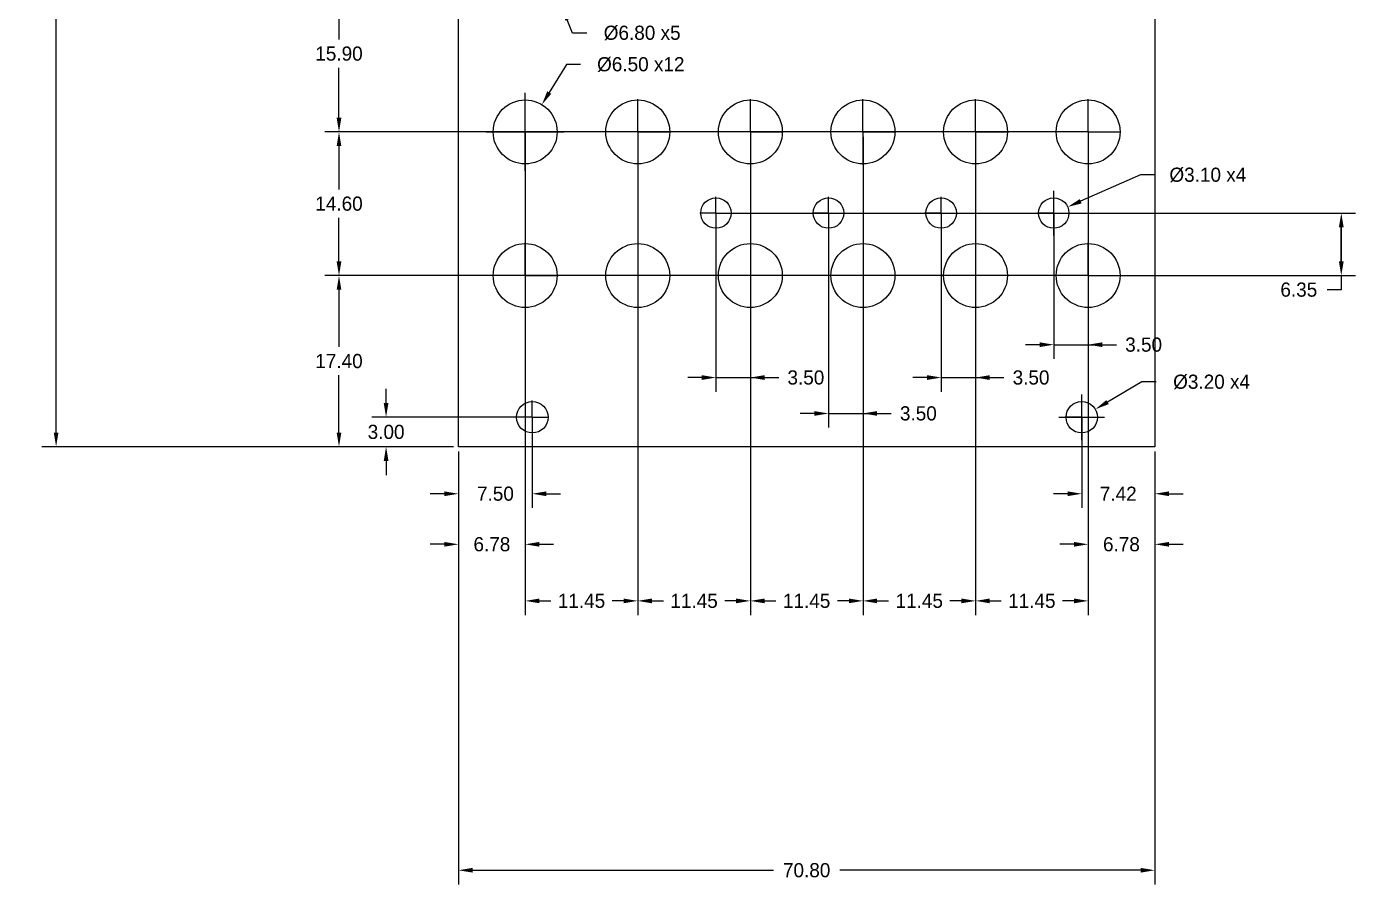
# Model space of a CAD drawing. Header units: millimetres. Extents: x -44 to 96, y -44 to 163.
# Drawn here: x -43.6 to 91.5, y -44.5 to 42.7 of the extents above; entities that cross this region are included whole.
import ezdxf

# ---------------------------------------------------------------- set-up
doc = ezdxf.new("R2010")
doc.units = ezdxf.units.MM
doc.header["$LTSCALE"] = 10
doc.header["$MEASUREMENT"] = 0
doc.header["$PDSIZE"] = -5
doc.layers.add('Dimensions', color=1, linetype='Continuous')
doc.layers.add('Panel', color=7, linetype='Continuous')
doc.dimstyles.get("Standard").update_dxf_attribs({"dimscale": 8, "dimtxt": 0.18, "dimasz": 0.18, "dimexe": 0.18, "dimexo": 0.0625, "dimgap": 0.09, "dimtad": 0, "dimtih": 1, "dimtoh": 1, "dimzin": 0, "dimdsep": 46, "dimtxsty": 'Standard', "dimcen": -0.09, "dimadec": 0, "dimazin": 0, "dimtfac": 1, "dimtdec": 4, "dimtofl": 0, "dimtmove": 0, "dimatfit": 3, "dimfxl": 1, "dimtolj": 1, "dimtzin": 0, "dimarcsym": 0})

# ---------------------------------------------------------------- blocks, each defined once
blk = doc.blocks.new('*D143')
at = {"layer": 'Defpoints', "color": 0}
for p in [(0.34, 0), (71.14, 0), (71.14, -43.05)]:
    blk.add_point(p, dxfattribs=at)
at = {"layer": 'Dimensions', "color": 0, "lineweight": -2}
for p, q in [((0.34, -0.5), (0.34, -44.49)), ((71.14, -0.5), (71.14, -44.49)), ((1.78, -43.05), (32.38, -43.05)), ((69.7, -43.05), (39.1, -43.05))]:
    blk.add_line(p, q, dxfattribs=at)
at = {"layer": 'Dimensions', "color": 0}
for points in [[(1.78, -42.81), (1.78, -43.29), (0.34, -43.05)], [(69.7, -43.29), (69.7, -42.81), (71.14, -43.05)]]:
    blk.add_solid(points, dxfattribs=at)
at = {"layer": 'Dimensions', "color": 0, "insert": (35.74, -43.05), "char_height": 1.44, "attachment_point": 5}
blk.add_mtext('\\A1;70.80', dxfattribs=at)
blk = doc.blocks.new('*D144')
at = {"layer": 'Defpoints', "color": 0}
for p in [(-40.59, 128.5), (0.34, 128.5), (0.34, 0)]:
    blk.add_point(p, dxfattribs=at)
at = {"layer": 'Dimensions', "color": 0, "lineweight": -2}
for p, q in [((-0.16, 128.5), (-42.03, 128.5)), ((-40.59, 127.06), (-40.59, 65.69)), ((-40.59, 1.44), (-40.59, 62.81)), ((-0.16, 0), (-42.03, 0))]:
    blk.add_line(p, q, dxfattribs=at)
at = {"layer": 'Dimensions', "color": 0}
for points in [[(-40.35, 127.06), (-40.83, 127.06), (-40.59, 128.5)], [(-40.83, 1.44), (-40.35, 1.44), (-40.59, 0)]]:
    blk.add_solid(points, dxfattribs=at)
at = {"layer": 'Dimensions', "color": 0, "insert": (-40.59, 64.25), "char_height": 1.44, "attachment_point": 5}
blk.add_mtext('\\A1;128.50', dxfattribs=at)
blk = doc.blocks.new('*D145')
at = {"layer": 'Defpoints', "color": 0}
for p in [(7.12, 32), (0.34, 0), (7.12, -9.92)]:
    blk.add_point(p, dxfattribs=at)
at = {"layer": 'Dimensions', "color": 0, "lineweight": -2}
for p, q in [((7.12, 31.5), (7.12, -11.36)), ((0.34, -0.5), (0.34, -11.36)), ((-1.1, -9.92), (-2.54, -9.92)), ((8.56, -9.92), (10, -9.92))]:
    blk.add_line(p, q, dxfattribs=at)
at = {"layer": 'Dimensions', "color": 0}
for points in [[(-1.1, -10.16), (-1.1, -9.68), (0.34, -9.92)], [(8.56, -9.68), (8.56, -10.16), (7.12, -9.92)]]:
    blk.add_solid(points, dxfattribs=at)
at = {"layer": 'Dimensions', "color": 0, "insert": (3.73, -9.92), "char_height": 1.44, "attachment_point": 5}
blk.add_mtext('\\A1;6.78', dxfattribs=at)
blk = doc.blocks.new('*D146')
at = {"layer": 'Defpoints', "color": 0}
for p in [(7.12, 32), (18.57, 32), (18.57, -15.67)]:
    blk.add_point(p, dxfattribs=at)
at = {"layer": 'Dimensions', "color": 0, "lineweight": -2}
for p, q in [((7.12, 31.5), (7.12, -17.11)), ((18.57, 31.5), (18.57, -17.11)), ((8.56, -15.67), (9.72, -15.67)), ((17.12, -15.67), (15.96, -15.67))]:
    blk.add_line(p, q, dxfattribs=at)
at = {"layer": 'Dimensions', "color": 0}
for points in [[(8.56, -15.43), (8.56, -15.91), (7.12, -15.67)], [(17.12, -15.91), (17.12, -15.43), (18.57, -15.67)]]:
    blk.add_solid(points, dxfattribs=at)
at = {"layer": 'Dimensions', "color": 0, "insert": (12.84, -15.67), "char_height": 1.44, "attachment_point": 5}
blk.add_mtext('\\A1;11.45', dxfattribs=at)
blk = doc.blocks.new('*D147')
at = {"layer": 'Defpoints', "color": 0}
for p in [(18.57, 32), (30.02, 32), (30.02, -15.67)]:
    blk.add_point(p, dxfattribs=at)
at = {"layer": 'Dimensions', "color": 0, "lineweight": -2}
for p, q in [((18.57, 31.5), (18.57, -17.11)), ((30.02, 31.5), (30.02, -17.11)), ((20.01, -15.67), (21.17, -15.67)), ((28.57, -15.67), (27.41, -15.67))]:
    blk.add_line(p, q, dxfattribs=at)
at = {"layer": 'Dimensions', "color": 0}
for points in [[(20.01, -15.43), (20.01, -15.91), (18.57, -15.67)], [(28.57, -15.91), (28.57, -15.43), (30.02, -15.67)]]:
    blk.add_solid(points, dxfattribs=at)
at = {"layer": 'Dimensions', "color": 0, "insert": (24.29, -15.67), "char_height": 1.44, "attachment_point": 5}
blk.add_mtext('\\A1;11.45', dxfattribs=at)
blk = doc.blocks.new('*D148')
at = {"layer": 'Defpoints', "color": 0}
for p in [(30.02, 32), (41.47, 32), (41.47, -15.67)]:
    blk.add_point(p, dxfattribs=at)
at = {"layer": 'Dimensions', "color": 0, "lineweight": -2}
for p, q in [((30.02, 31.5), (30.02, -17.11)), ((41.47, 31.5), (41.47, -17.11)), ((31.46, -15.67), (32.62, -15.67)), ((40.03, -15.67), (38.86, -15.67))]:
    blk.add_line(p, q, dxfattribs=at)
at = {"layer": 'Dimensions', "color": 0}
for points in [[(31.46, -15.43), (31.46, -15.91), (30.02, -15.67)], [(40.03, -15.91), (40.03, -15.43), (41.47, -15.67)]]:
    blk.add_solid(points, dxfattribs=at)
at = {"layer": 'Dimensions', "color": 0, "insert": (35.74, -15.67), "char_height": 1.44, "attachment_point": 5}
blk.add_mtext('\\A1;11.45', dxfattribs=at)
blk = doc.blocks.new('*D149')
at = {"layer": 'Defpoints', "color": 0}
for p in [(41.47, 32), (52.92, 32), (52.92, -15.67)]:
    blk.add_point(p, dxfattribs=at)
at = {"layer": 'Dimensions', "color": 0, "lineweight": -2}
for p, q in [((41.47, 31.5), (41.47, -17.11)), ((52.92, 31.5), (52.92, -17.11)), ((42.91, -15.67), (44.07, -15.67)), ((51.48, -15.67), (50.31, -15.67))]:
    blk.add_line(p, q, dxfattribs=at)
at = {"layer": 'Dimensions', "color": 0}
for points in [[(42.91, -15.43), (42.91, -15.91), (41.47, -15.67)], [(51.48, -15.91), (51.48, -15.43), (52.92, -15.67)]]:
    blk.add_solid(points, dxfattribs=at)
at = {"layer": 'Dimensions', "color": 0, "insert": (47.19, -15.67), "char_height": 1.44, "attachment_point": 5}
blk.add_mtext('\\A1;11.45', dxfattribs=at)
blk = doc.blocks.new('*D150')
at = {"layer": 'Defpoints', "color": 0}
for p in [(52.92, 32), (64.37, 32), (64.37, -15.67)]:
    blk.add_point(p, dxfattribs=at)
at = {"layer": 'Dimensions', "color": 0, "lineweight": -2}
for p, q in [((52.92, 31.5), (52.92, -17.11)), ((64.37, 31.5), (64.37, -17.11)), ((54.35, -15.67), (55.52, -15.67)), ((62.93, -15.67), (61.76, -15.67))]:
    blk.add_line(p, q, dxfattribs=at)
at = {"layer": 'Dimensions', "color": 0}
for points in [[(54.35, -15.43), (54.35, -15.91), (52.92, -15.67)], [(62.93, -15.91), (62.93, -15.43), (64.37, -15.67)]]:
    blk.add_solid(points, dxfattribs=at)
at = {"layer": 'Dimensions', "color": 0, "insert": (58.64, -15.67), "char_height": 1.44, "attachment_point": 5}
blk.add_mtext('\\A1;11.45', dxfattribs=at)
blk = doc.blocks.new('*D151')
at = {"layer": 'Defpoints', "color": 0}
for p in [(64.37, 32), (71.14, 0), (64.37, -9.92)]:
    blk.add_point(p, dxfattribs=at)
at = {"layer": 'Dimensions', "color": 0, "lineweight": -2}
for p, q in [((64.37, 31.5), (64.37, -11.36)), ((71.14, -0.5), (71.14, -11.36)), ((62.93, -9.92), (61.49, -9.92)), ((72.58, -9.92), (74.02, -9.92))]:
    blk.add_line(p, q, dxfattribs=at)
at = {"layer": 'Dimensions', "color": 0}
for points in [[(62.93, -10.16), (62.93, -9.68), (64.37, -9.92)], [(72.58, -9.68), (72.58, -10.16), (71.14, -9.92)]]:
    blk.add_solid(points, dxfattribs=at)
at = {"layer": 'Dimensions', "color": 0, "insert": (67.75, -9.92), "char_height": 1.44, "attachment_point": 5}
blk.add_mtext('\\A1;6.78', dxfattribs=at)
blk = doc.blocks.new('*D152')
at = {"layer": 'Defpoints', "color": 0}
for p in [(7.84, 3), (-7.03, 0), (0.34, 0)]:
    blk.add_point(p, dxfattribs=at)
at = {"layer": 'Dimensions', "color": 0, "lineweight": -2}
for p, q in [((-7.03, 4.44), (-7.03, 5.88)), ((7.34, 3), (-8.47, 3)), ((-0.16, 0), (-8.47, 0)), ((-7.03, -1.44), (-7.03, -2.88))]:
    blk.add_line(p, q, dxfattribs=at)
at = {"layer": 'Dimensions', "color": 0}
for points in [[(-7.27, 4.44), (-6.79, 4.44), (-7.03, 3)], [(-6.79, -1.44), (-7.27, -1.44), (-7.03, 0)]]:
    blk.add_solid(points, dxfattribs=at)
at = {"layer": 'Dimensions', "color": 0, "insert": (-7.03, 1.5), "char_height": 1.44, "attachment_point": 5}
blk.add_mtext('\\A1;3.00', dxfattribs=at)
blk = doc.blocks.new('*D153')
at = {"layer": 'Defpoints', "color": 0}
for p in [(63.72, 3), (71.14, 0), (63.72, -4.78)]:
    blk.add_point(p, dxfattribs=at)
at = {"layer": 'Dimensions', "color": 0, "lineweight": -2}
for p, q in [((63.72, 2.5), (63.72, -6.22)), ((71.14, -0.5), (71.14, -6.22)), ((62.28, -4.78), (60.84, -4.78)), ((72.58, -4.78), (74.02, -4.78))]:
    blk.add_line(p, q, dxfattribs=at)
at = {"layer": 'Dimensions', "color": 0}
for points in [[(62.28, -5.02), (62.28, -4.54), (63.72, -4.78)], [(72.58, -4.54), (72.58, -5.02), (71.14, -4.78)]]:
    blk.add_solid(points, dxfattribs=at)
at = {"layer": 'Dimensions', "color": 0, "insert": (67.43, -4.78), "char_height": 1.44, "attachment_point": 5}
blk.add_mtext('\\A1;7.42', dxfattribs=at)
blk = doc.blocks.new('*D154')
at = {"layer": 'Defpoints', "color": 0}
for p in [(7.84, 3), (0.34, 0), (7.84, -4.78)]:
    blk.add_point(p, dxfattribs=at)
at = {"layer": 'Dimensions', "color": 0, "lineweight": -2}
for p, q in [((7.84, 2.5), (7.84, -6.22)), ((0.34, -0.5), (0.34, -6.22)), ((-1.1, -4.78), (-2.54, -4.78)), ((9.28, -4.78), (10.72, -4.78))]:
    blk.add_line(p, q, dxfattribs=at)
at = {"layer": 'Dimensions', "color": 0}
for points in [[(-1.1, -5.02), (-1.1, -4.54), (0.34, -4.78)], [(9.28, -4.54), (9.28, -5.02), (7.84, -4.78)]]:
    blk.add_solid(points, dxfattribs=at)
at = {"layer": 'Dimensions', "color": 0, "insert": (4.09, -4.78), "char_height": 1.44, "attachment_point": 5}
blk.add_mtext('\\A1;7.50', dxfattribs=at)
blk = doc.blocks.new('*D157')
at = {"layer": 'Defpoints', "color": 0}
for p in [(52.92, 32), (49.42, 23.75), (52.92, 7.03)]:
    blk.add_point(p, dxfattribs=at)
at = {"layer": 'Dimensions', "color": 0, "lineweight": -2}
for p, q in [((52.92, 31.5), (52.92, 5.59)), ((49.42, 23.25), (49.42, 5.59)), ((47.98, 7.03), (46.54, 7.03)), ((49.42, 7.03), (55.8, 7.03))]:
    blk.add_line(p, q, dxfattribs=at)
at = {"layer": 'Dimensions', "color": 0}
for points in [[(47.98, 6.79), (47.98, 7.27), (49.42, 7.03)], [(54.35, 7.27), (54.35, 6.79), (52.92, 7.03)]]:
    blk.add_solid(points, dxfattribs=at)
at = {"layer": 'Dimensions', "color": 0, "insert": (58.56, 7.03), "char_height": 1.44, "attachment_point": 5}
blk.add_mtext('\\A1;3.50', dxfattribs=at)
blk = doc.blocks.new('*D158')
at = {"layer": 'Defpoints', "color": 0}
for p in [(37.97, 23.75), (41.47, 17.4), (41.47, 3.38)]:
    blk.add_point(p, dxfattribs=at)
at = {"layer": 'Dimensions', "color": 0, "lineweight": -2}
for p, q in [((37.97, 23.25), (37.97, 1.94)), ((41.47, 16.9), (41.47, 1.94)), ((36.53, 3.38), (35.09, 3.38)), ((37.97, 3.38), (44.34, 3.38))]:
    blk.add_line(p, q, dxfattribs=at)
at = {"layer": 'Dimensions', "color": 0}
for points in [[(36.53, 3.14), (36.53, 3.62), (37.97, 3.38)], [(42.91, 3.62), (42.91, 3.14), (41.47, 3.38)]]:
    blk.add_solid(points, dxfattribs=at)
at = {"layer": 'Dimensions', "color": 0, "insert": (47.1, 3.38), "char_height": 1.44, "attachment_point": 5}
blk.add_mtext('\\A1;3.50', dxfattribs=at)
blk = doc.blocks.new('*D159')
at = {"layer": 'Defpoints', "color": 0}
for p in [(30.02, 32), (26.52, 23.75), (30.02, 7.03)]:
    blk.add_point(p, dxfattribs=at)
at = {"layer": 'Dimensions', "color": 0, "lineweight": -2}
for p, q in [((30.02, 31.5), (30.02, 5.59)), ((26.52, 23.25), (26.52, 5.59)), ((25.07, 7.03), (23.64, 7.03)), ((26.52, 7.03), (32.9, 7.03))]:
    blk.add_line(p, q, dxfattribs=at)
at = {"layer": 'Dimensions', "color": 0}
for points in [[(25.07, 6.79), (25.07, 7.27), (26.52, 7.03)], [(31.46, 7.27), (31.46, 6.79), (30.02, 7.03)]]:
    blk.add_solid(points, dxfattribs=at)
at = {"layer": 'Dimensions', "color": 0, "insert": (35.66, 7.03), "char_height": 1.44, "attachment_point": 5}
blk.add_mtext('\\A1;3.50', dxfattribs=at)
blk = doc.blocks.new('*D160')
at = {"layer": 'Defpoints', "color": 0}
for p in [(60.87, 23.75), (64.37, 17.4), (64.37, 10.37)]:
    blk.add_point(p, dxfattribs=at)
at = {"layer": 'Dimensions', "color": 0, "lineweight": -2}
for p, q in [((60.87, 23.25), (60.87, 8.93)), ((64.37, 16.9), (64.37, 8.93)), ((59.43, 10.37), (57.99, 10.37)), ((60.87, 10.37), (67.25, 10.37))]:
    blk.add_line(p, q, dxfattribs=at)
at = {"layer": 'Dimensions', "color": 0}
for points in [[(59.43, 10.13), (59.43, 10.61), (60.87, 10.37)], [(65.81, 10.61), (65.81, 10.13), (64.37, 10.37)]]:
    blk.add_solid(points, dxfattribs=at)
at = {"layer": 'Dimensions', "color": 0, "insert": (70.01, 10.37), "char_height": 1.44, "attachment_point": 5}
blk.add_mtext('\\A1;3.50', dxfattribs=at)
blk = doc.blocks.new('*D161')
at = {"layer": 'Defpoints', "color": 0}
for p in [(64.37, 17.4), (-11.82, 0), (0.34, 0)]:
    blk.add_point(p, dxfattribs=at)
at = {"layer": 'Dimensions', "color": 0, "lineweight": -2}
for p, q in [((63.87, 17.4), (-13.26, 17.4)), ((-11.82, 15.96), (-11.82, 10.14)), ((-11.82, 1.44), (-11.82, 7.26)), ((-0.16, 0), (-13.26, 0))]:
    blk.add_line(p, q, dxfattribs=at)
at = {"layer": 'Dimensions', "color": 0}
for points in [[(-11.58, 15.96), (-12.06, 15.96), (-11.82, 17.4)], [(-12.06, 1.44), (-11.58, 1.44), (-11.82, 0)]]:
    blk.add_solid(points, dxfattribs=at)
at = {"layer": 'Dimensions', "color": 0, "insert": (-11.82, 8.7), "char_height": 1.44, "attachment_point": 5}
blk.add_mtext('\\A1;17.40', dxfattribs=at)
blk = doc.blocks.new('*D162')
at = {"layer": 'Defpoints', "color": 0}
for p in [(64.37, 32), (-11.82, 17.4), (64.37, 17.4)]:
    blk.add_point(p, dxfattribs=at)
at = {"layer": 'Dimensions', "color": 0, "lineweight": -2}
for p, q in [((63.87, 32), (-13.26, 32)), ((-11.82, 30.56), (-11.82, 26.14)), ((-11.82, 18.84), (-11.82, 23.26)), ((63.87, 17.4), (-13.26, 17.4))]:
    blk.add_line(p, q, dxfattribs=at)
at = {"layer": 'Dimensions', "color": 0}
for points in [[(-11.58, 30.56), (-12.06, 30.56), (-11.82, 32)], [(-12.06, 18.84), (-11.58, 18.84), (-11.82, 17.4)]]:
    blk.add_solid(points, dxfattribs=at)
at = {"layer": 'Dimensions', "color": 0, "insert": (-11.82, 24.7), "char_height": 1.44, "attachment_point": 5}
blk.add_mtext('\\A1;14.60', dxfattribs=at)
blk = doc.blocks.new('*D183')
at = {"layer": 'Defpoints', "color": 0}
for p in [(-11.82, 47.9), (61.84, 47.9), (64.37, 32)]:
    blk.add_point(p, dxfattribs=at)
at = {"layer": 'Dimensions', "color": 0, "lineweight": -2}
for p, q in [((61.34, 47.9), (-13.26, 47.9)), ((-11.82, 46.46), (-11.82, 41.39)), ((-11.82, 33.44), (-11.82, 38.51)), ((63.87, 32), (-13.26, 32))]:
    blk.add_line(p, q, dxfattribs=at)
at = {"layer": 'Dimensions', "color": 0}
for points in [[(-11.58, 46.46), (-12.06, 46.46), (-11.82, 47.9)], [(-12.06, 33.44), (-11.58, 33.44), (-11.82, 32)]]:
    blk.add_solid(points, dxfattribs=at)
at = {"layer": 'Dimensions', "color": 0, "insert": (-11.82, 39.95), "char_height": 1.44, "attachment_point": 5}
blk.add_mtext('\\A1;15.90', dxfattribs=at)
blk = doc.blocks.new('*D200')
at = {"layer": 'Defpoints', "color": 0}
for p in [(8.39, 51.07), (10.88, 44.73)]:
    blk.add_point(p, dxfattribs=at)
at = {"layer": 'Dimensions', "color": 0}
for p, q in [((9.64, 43.78), (9.64, 52.02)), ((5.52, 47.9), (13.76, 47.9))]:
    blk.add_line(p, q, dxfattribs=at)
at = {"layer": 'Dimensions', "color": 0, "lineweight": -2}
for p, q in [((11.93, 42.05), (11.4, 43.39)), ((13.37, 42.05), (11.93, 42.05))]:
    blk.add_line(p, q, dxfattribs=at)
at = {"layer": 'Dimensions', "color": 0}
blk.add_solid([(11.62, 43.48), (11.18, 43.31), (10.88, 44.73)], dxfattribs=at)
at = {"layer": 'Dimensions', "color": 0, "insert": (19.01, 42.05), "char_height": 1.44, "attachment_point": 5}
blk.add_mtext('\\A1;%%c6.80 x5', dxfattribs=at)
blk = doc.blocks.new('*D201')
at = {"layer": 'Defpoints', "color": 0}
for p in [(8.81, 34.77), (5.42, 29.23)]:
    blk.add_point(p, dxfattribs=at)
at = {"layer": 'Dimensions', "color": 0, "lineweight": -2}
for p, q in [((11.31, 38.85), (9.56, 36)), ((12.75, 38.85), (11.31, 38.85))]:
    blk.add_line(p, q, dxfattribs=at)
at = {"layer": 'Dimensions', "color": 0}
for p, q in [((7.12, 28.03), (7.12, 35.97)), ((3.15, 32), (11.09, 32))]:
    blk.add_line(p, q, dxfattribs=at)
blk.add_solid([(9.36, 36.13), (9.77, 35.87), (8.81, 34.77)], dxfattribs=at)
at = {"layer": 'Dimensions', "color": 0, "insert": (18.87, 38.85), "char_height": 1.44, "attachment_point": 5}
blk.add_mtext('\\A1;%%c6.50 x12', dxfattribs=at)
blk = doc.blocks.new('*D202')
at = {"layer": 'Defpoints', "color": 0}
for p in [(26.52, 23.75), (64.37, 17.4), (90.11, 17.4)]:
    blk.add_point(p, dxfattribs=at)
at = {"layer": 'Dimensions', "color": 0, "lineweight": -2}
for p, q in [((27.02, 23.75), (91.55, 23.75)), ((90.11, 22.31), (90.11, 18.84)), ((90.11, 18.84), (90.11, 22.31)), ((64.87, 17.4), (91.55, 17.4)), ((90.11, 17.4), (90.11, 15.96)), ((90.11, 15.96), (88.67, 15.96))]:
    blk.add_line(p, q, dxfattribs=at)
at = {"layer": 'Dimensions', "color": 0}
for points in [[(90.35, 22.31), (89.87, 22.31), (90.11, 23.75)], [(89.87, 18.84), (90.35, 18.84), (90.11, 17.4)]]:
    blk.add_solid(points, dxfattribs=at)
at = {"layer": 'Dimensions', "color": 0, "insert": (85.79, 15.96), "char_height": 1.44, "attachment_point": 5}
blk.add_mtext('\\A1;6.35', dxfattribs=at)
blk = doc.blocks.new('*D203')
at = {"layer": 'Defpoints', "color": 0}
for p in [(62.28, 24.37), (59.45, 23.13)]:
    blk.add_point(p, dxfattribs=at)
at = {"layer": 'Dimensions', "color": 0, "lineweight": -2}
for p, q in [((69.7, 27.62), (63.6, 24.95)), ((71.14, 27.62), (69.7, 27.62))]:
    blk.add_line(p, q, dxfattribs=at)
at = {"layer": 'Dimensions', "color": 0}
for p, q in [((60.87, 21.48), (60.87, 26.02)), ((58.6, 23.75), (63.14, 23.75))]:
    blk.add_line(p, q, dxfattribs=at)
blk.add_solid([(63.51, 25.17), (63.7, 24.73), (62.28, 24.37)], dxfattribs=at)
at = {"layer": 'Dimensions', "color": 0, "insert": (76.54, 27.62), "char_height": 1.44, "attachment_point": 5}
blk.add_mtext('\\A1;%%c3.10 x4', dxfattribs=at)
blk = doc.blocks.new('*D204')
at = {"layer": 'Defpoints', "color": 0}
for p in [(65.1, 3.81), (62.34, 2.19)]:
    blk.add_point(p, dxfattribs=at)
at = {"layer": 'Dimensions', "color": 0, "lineweight": -2}
for p, q in [((69.84, 6.58), (66.34, 4.53)), ((71.28, 6.58), (69.84, 6.58))]:
    blk.add_line(p, q, dxfattribs=at)
at = {"layer": 'Dimensions', "color": 0}
for p, q in [((63.72, 0.68), (63.72, 5.32)), ((61.4, 3), (66.04, 3))]:
    blk.add_line(p, q, dxfattribs=at)
blk.add_solid([(66.22, 4.74), (66.47, 4.33), (65.1, 3.81)], dxfattribs=at)
at = {"layer": 'Dimensions', "color": 0, "insert": (76.92, 6.58), "char_height": 1.44, "attachment_point": 5}
blk.add_mtext('\\A1;%%c3.20 x4', dxfattribs=at)

msp = doc.modelspace()

# ---------------------------------------------------------------- linework, layer by layer
at = {"layer": 'Dimensions'}
for p, q in [((7.115, 32), (7.115, 35.34)), ((18.565, 32), (18.565, 35.34)), ((30.015, 32), (30.015, 35.34)), ((41.465, 32), (41.465, 35.34)), ((52.915, 32), (52.915, 35.34)), ((64.365, 32), (64.365, 35.34)), ((7.115, 32), (3.775, 32)), ((7.115, 32), (10.455, 32)), ((7.115, 32), (7.115, 28.66)), ((18.565, 32), (15.225, 32)), ((18.565, 32), (21.905, 32)), ((18.565, 32), (18.565, 28.66)), ((30.015, 32), (26.675, 32)), ((30.015, 32), (33.355, 32)), ((30.015, 32), (30.015, 28.66)), ((41.465, 32), (38.125, 32)), ((41.465, 32), (44.805, 32)), ((41.465, 32), (41.465, 28.66)), ((52.915, 32), (49.575, 32)), ((52.915, 32), (56.255, 32)), ((52.915, 32), (52.915, 28.66)), ((64.365, 32), (61.025, 32)), ((64.365, 32), (67.705, 32)), ((64.365, 32), (64.365, 28.66)), ((26.515, 23.75), (26.515, 25.39)), ((37.965, 23.75), (37.965, 25.39)), ((49.415, 23.75), (49.415, 25.39)), ((60.865, 23.75), (60.865, 25.39)), ((26.515, 23.75), (24.875, 23.75)), ((26.515, 23.75), (28.155, 23.75)), ((26.515, 23.75), (26.515, 22.11)), ((37.965, 23.75), (36.325, 23.75)), ((37.965, 23.75), (39.605, 23.75)), ((37.965, 23.75), (37.965, 22.11)), ((49.415, 23.75), (47.775, 23.75)), ((49.415, 23.75), (51.055, 23.75)), ((49.415, 23.75), (49.415, 22.11)), ((60.865, 23.75), (59.225, 23.75)), ((60.865, 23.75), (62.505, 23.75)), ((60.865, 23.75), (60.865, 22.11)), ((7.115, 17.4), (7.115, 20.74)), ((64.365, 17.4), (64.365, 20.74)), ((7.115, 17.4), (3.775, 17.4)), ((7.115, 17.4), (10.455, 17.4)), ((7.115, 17.4), (7.115, 14.06)), ((64.365, 17.4), (61.025, 17.4)), ((64.365, 17.4), (67.705, 17.4)), ((64.365, 17.4), (64.365, 14.06)), ((7.84, 3), (7.84, 4.69)), ((63.72, 3), (63.72, 4.69)), ((7.84, 3), (6.15, 3)), ((7.84, 3), (9.53, 3)), ((7.84, 3), (7.84, 1.31)), ((63.72, 3), (62.03, 3)), ((63.72, 3), (65.41, 3)), ((63.72, 3), (63.72, 1.31))]:
    msp.add_line(p, q, dxfattribs=at)
at = {"layer": 'Panel'}
msp.add_lwpolyline([(0.34, 0), (0.34, 128.5), (71.14, 128.5), (71.14, 0)], close=True, dxfattribs=at)
for centre, radius in [((7.115, 32), 3.25), ((18.565, 32), 3.25), ((30.015, 32), 3.25), ((41.465, 32), 3.25), ((52.915, 32), 3.25), ((64.365, 32), 3.25), ((26.515, 23.75), 1.55), ((37.965, 23.75), 1.55), ((49.415, 23.75), 1.55), ((60.865, 23.75), 1.55), ((7.115, 17.4), 3.25), ((18.565, 17.4), 3.25), ((30.015, 17.4), 3.25), ((41.465, 17.4), 3.25), ((52.915, 17.4), 3.25), ((64.365, 17.4), 3.25), ((7.84, 3), 1.6), ((63.72, 3), 1.6)]:
    msp.add_circle(centre, radius, dxfattribs=at)

# ---------------------------------------------------------------- dimensions: what is measured, and where the dimension line sits
at = {"layer": 'Dimensions'}
for base, p1, p2, picture, middle in [((-40.594, 128.5), (0.34, 0), (0.34, 128.5), '*D144', (-40.594, 64.25)), ((-11.818, 47.9), (64.365, 32), (61.835, 47.9), '*D183', (-11.818, 39.95)), ((-11.818, 17.4), (64.365, 32), (64.365, 17.4), '*D162', (-11.818, 24.7)), ((90.108, 17.4), (26.515, 23.75), (64.365, 17.4), '*D202', (85.788, 15.96)), ((-11.818, 0), (64.365, 17.4), (0.34, 0), '*D161', (-11.818, 8.7)), ((-7.032, 0), (7.84, 3), (0.34, 0), '*D152', (-7.032, 1.5))]:
    dim = msp.add_linear_dim(base=base, p1=p1, p2=p2, angle=90, dimstyle='Standard', override={"dimlfac": 1}, dxfattribs=at)
    dim.commit()
    dim.dimension.update_dxf_attribs({"geometry": picture, "text_midpoint": middle})
for p1, p2, override, picture, middle in [((8.394, 51.066), (10.876, 44.734), {"dimpost": ' x5'}, '*D200', (19.007, 42.053)), ((5.418, 29.228), (8.812, 34.772), {"dimpost": ' x12'}, '*D201', (18.868, 38.849)), ((59.445, 23.128), (62.285, 24.372), {"dimpost": ' x4'}, '*D203', (76.542, 27.622)), ((62.339, 2.193), (65.101, 3.807), {"dimpost": ' x4'}, '*D204', (76.924, 6.579))]:
    dim = msp.add_diameter_dim_2p(p1=p1, p2=p2, dimstyle='Standard', override=override, dxfattribs=at)
    dim.commit()
    dim.dimension.update_dxf_attribs({"geometry": picture, "text_midpoint": middle, "dimtype": 163})
for base, p1, p2, picture, middle in [((7.115, -9.915081334), (0.34, 0), (7.115, 32), '*D145', (3.7275, -9.915081334)), ((18.565, -15.668), (7.115, 32), (18.565, 32), '*D146', (12.84, -15.668)), ((30.015, -15.668), (18.565, 32), (30.015, 32), '*D147', (24.29, -15.668)), ((30.015, 7.032), (26.515, 23.75), (30.015, 32), '*D159', (35.655, 7.032)), ((41.465, -15.668), (30.015, 32), (41.465, 32), '*D148', (35.74, -15.668)), ((52.915, -15.668), (41.465, 32), (52.915, 32), '*D149', (47.19, -15.668)), ((52.915, 7.032), (49.415, 23.75), (52.915, 32), '*D157', (58.555, 7.032)), ((64.365, -15.668), (52.915, 32), (64.365, 32), '*D150', (58.64, -15.668)), ((64.365, -9.915081334), (71.14, 0), (64.365, 32), '*D151', (67.7525, -9.915081334)), ((41.465, 3.378), (37.965, 23.75), (41.465, 17.4), '*D158', (47.105, 3.378)), ((64.365, 10.375), (60.865, 23.75), (64.365, 17.4), '*D160', (70.005, 10.375)), ((7.84, -4.784), (0.34, 0), (7.84, 3), '*D154', (4.09, -4.784)), ((63.72, -4.784), (71.14, 0), (63.72, 3), '*D153', (67.43, -4.784)), ((71.14, -43.048), (0.34, 0), (71.14, 0), '*D143', (35.74, -43.048))]:
    dim = msp.add_linear_dim(base=base, p1=p1, p2=p2, dimstyle='Standard', override={"dimlfac": 1}, dxfattribs=at)
    dim.commit()
    dim.dimension.update_dxf_attribs({"geometry": picture, "text_midpoint": middle})

doc.saveas('drawing.dxf')
